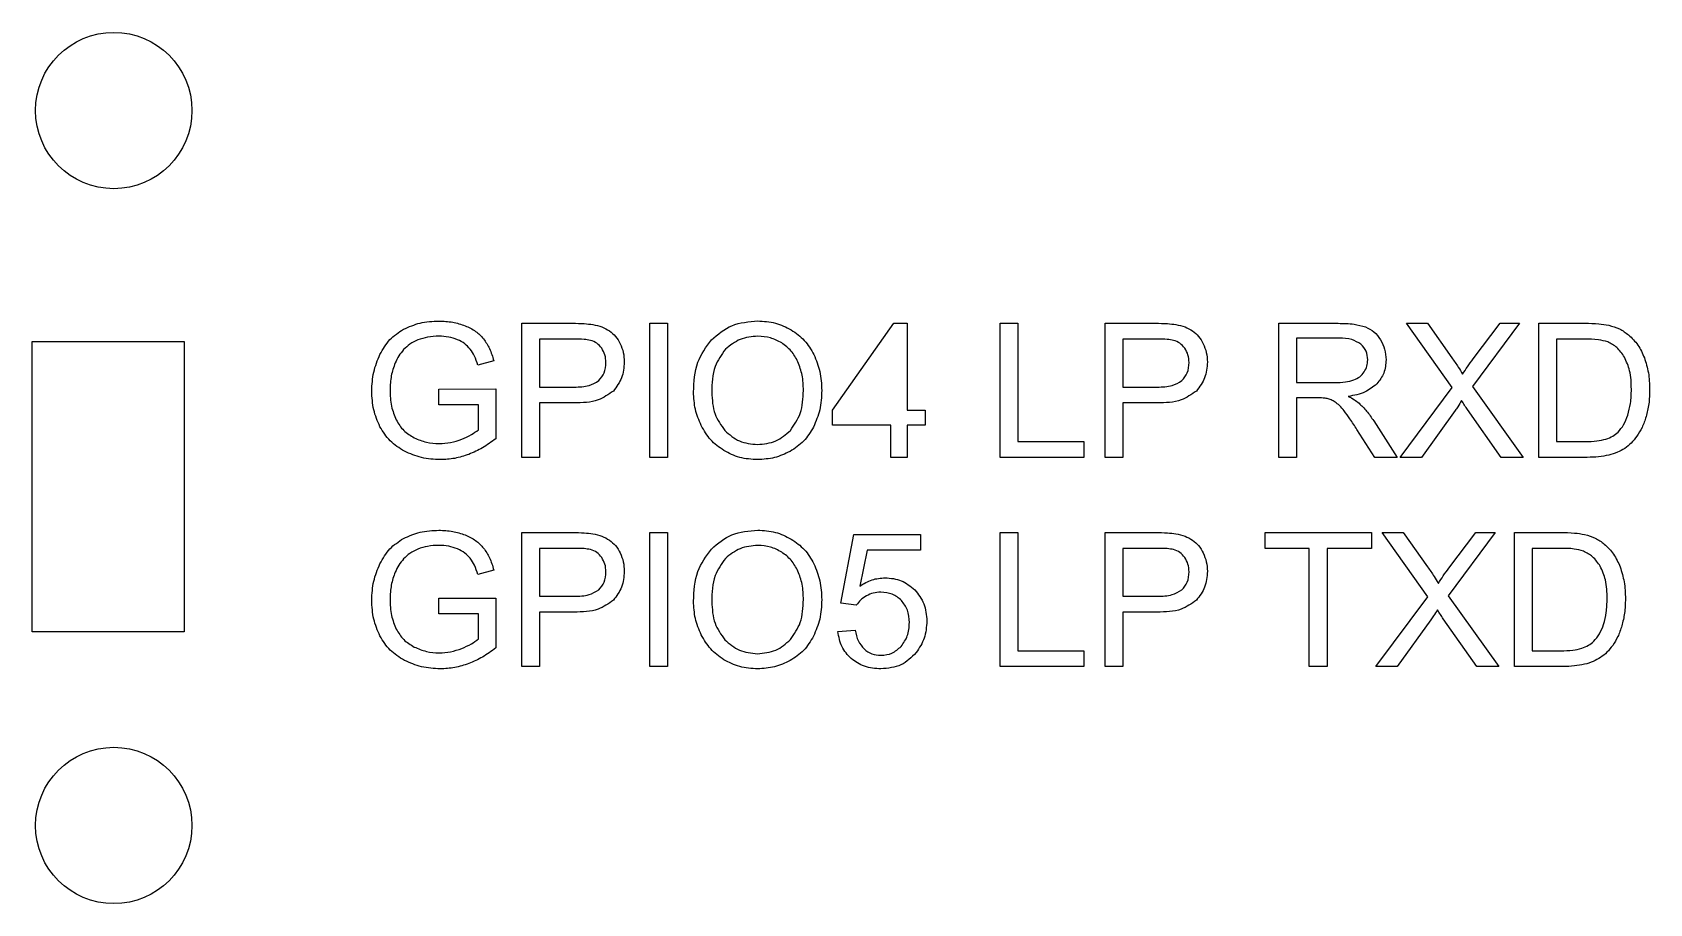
# Model space of a CAD drawing. Header units: millimetres. Extents: x -15 to 165, y 0 to 100.
# Drawn here: x 34.41 to 70.59, y 30.35 to 49.85 of the extents above; entities that cross this region are included whole.
import ezdxf

# ---------------------------------------------------------------- set-up
doc = ezdxf.new("R2010")
doc.units = ezdxf.units.MM
doc.layers.get('0').update_dxf_attribs({"linetype": 'CONTINUOUS'})

msp = doc.modelspace()

# ---------------------------------------------------------------- linework, layer by layer
for p, q in [((45.36, 40.341), (45.36, 43.341)), ((45.36, 43.341), (46.492, 43.341)), ((58.406, 40.341), (58.406, 43.341)), ((58.406, 43.341), (59.538, 43.341)), ((62.296, 40.341), (62.296, 43.341)), ((62.296, 43.341), (63.626, 43.341)), ((66.172, 41.905), (65.149, 43.341)), ((65.149, 43.341), (65.621, 43.341)), ((65.621, 43.341), (66.166, 42.572)), ((67.68, 43.341), (66.626, 41.927)), ((66.645, 42.545), (67.248, 43.341)), ((67.248, 43.341), (67.68, 43.341)), ((68.112, 40.341), (68.112, 43.341)), ((68.112, 43.341), (69.145, 43.341)), ((46.525, 42.987), (45.757, 42.987)), ((45.757, 42.987), (45.757, 41.915)), ((59.57, 42.987), (58.803, 42.987)), ((58.803, 42.987), (58.803, 41.915)), ((63.643, 43.01), (62.693, 43.01)), ((62.693, 43.01), (62.693, 42.017)), ((69.139, 42.987), (68.509, 42.987)), ((68.509, 42.987), (68.509, 40.695)), ((44.73, 42.502), (44.372, 42.404)), ((62.693, 42.017), (63.546, 42.017)), ((43.504, 41.87), (44.775, 41.872)), ((43.504, 41.518), (43.504, 41.87)), ((44.775, 41.872), (44.775, 40.759)), ((45.757, 41.915), (46.533, 41.915)), ((58.803, 41.915), (59.578, 41.915)), ((62.693, 41.673), (62.693, 40.341)), ((63.153, 41.673), (62.693, 41.673)), ((65.012, 40.341), (66.172, 41.905)), ((66.626, 41.927), (67.762, 40.341)), ((44.386, 41.518), (43.504, 41.518)), ((44.386, 40.959), (44.386, 41.518)), ((45.757, 41.561), (45.757, 40.341)), ((46.527, 41.561), (45.757, 41.561)), ((58.803, 41.561), (58.803, 40.341)), ((59.572, 41.561), (58.803, 41.561)), ((66.241, 41.387), (65.488, 40.341)), ((67.271, 40.341), (66.516, 41.411)), ((64.441, 40.341), (64.044, 40.965)), ((64.418, 41.158), (64.94, 40.341)), ((68.509, 40.695), (69.149, 40.695)), ((45.757, 40.341), (45.36, 40.341)), ((58.803, 40.341), (58.406, 40.341)), ((62.693, 40.341), (62.296, 40.341)), ((64.94, 40.341), (64.441, 40.341)), ((65.488, 40.341), (65.012, 40.341)), ((67.762, 40.341), (67.271, 40.341)), ((69.194, 40.341), (68.112, 40.341)), ((45.36, 35.659), (45.36, 38.659)), ((45.36, 38.659), (46.492, 38.659)), ((52.496, 37.077), (52.786, 38.618)), ((52.786, 38.618), (54.278, 38.618)), ((54.278, 38.618), (54.278, 38.266)), ((58.406, 35.659), (58.406, 38.659)), ((58.406, 38.659), (59.538, 38.659)), ((65.63, 37.222), (64.606, 38.659)), ((64.606, 38.659), (65.079, 38.659)), ((65.079, 38.659), (65.623, 37.889)), ((67.138, 38.659), (66.084, 37.245)), ((66.102, 37.863), (66.706, 38.659)), ((66.706, 38.659), (67.138, 38.659)), ((67.57, 35.659), (67.57, 38.659)), ((67.57, 38.659), (68.603, 38.659)), ((46.525, 38.305), (45.757, 38.305)), ((45.757, 38.305), (45.757, 37.233)), ((53.081, 38.266), (52.92, 37.46)), ((54.278, 38.266), (53.081, 38.266)), ((59.57, 38.305), (58.803, 38.305)), ((58.803, 38.305), (58.803, 37.233)), ((68.597, 38.305), (67.967, 38.305)), ((67.967, 38.305), (67.967, 36.013)), ((44.73, 37.82), (44.372, 37.722)), ((43.504, 37.188), (44.775, 37.19)), ((43.504, 36.836), (43.504, 37.188)), ((44.775, 37.19), (44.775, 36.076)), ((45.757, 37.233), (46.533, 37.233)), ((52.842, 37.032), (52.496, 37.077)), ((58.803, 37.233), (59.578, 37.233)), ((64.469, 35.659), (65.63, 37.222)), ((66.084, 37.245), (67.22, 35.659)), ((44.386, 36.836), (43.504, 36.836)), ((44.386, 36.277), (44.386, 36.836)), ((45.757, 36.879), (45.757, 35.659)), ((46.527, 36.879), (45.757, 36.879)), ((58.803, 36.879), (58.803, 35.659)), ((59.572, 36.879), (58.803, 36.879)), ((65.699, 36.705), (64.946, 35.659)), ((66.729, 35.659), (65.973, 36.729)), ((52.43, 36.445), (52.817, 36.477)), ((67.967, 36.013), (68.607, 36.013)), ((45.757, 35.659), (45.36, 35.659)), ((58.803, 35.659), (58.406, 35.659)), ((64.946, 35.659), (64.469, 35.659)), ((67.22, 35.659), (66.729, 35.659)), ((68.652, 35.659), (67.57, 35.659))]:
    msp.add_line(p, q)
for points in [[(48.62, 43.341), (48.62, 40.341), (48.223, 40.341), (48.223, 43.341)], [(53.98, 41.059), (53.98, 40.341), (53.611, 40.341), (53.611, 41.059), (52.31, 41.059), (52.31, 41.397), (53.679, 43.341), (53.98, 43.341), (53.98, 41.397), (54.385, 41.397), (54.385, 41.059)], [(57.933, 40.695), (57.933, 40.341), (56.059, 40.341), (56.059, 43.341), (56.456, 43.341), (56.456, 40.695)], [(34.406, 42.937), (37.806, 42.937), (37.806, 36.437), (34.406, 36.437)], [(48.62, 38.659), (48.62, 35.659), (48.223, 35.659), (48.223, 38.659)], [(57.933, 36.013), (57.933, 35.659), (56.059, 35.659), (56.059, 38.659), (56.456, 38.659), (56.456, 36.013)], [(63.374, 38.305), (63.374, 35.659), (62.977, 35.659), (62.977, 38.305), (61.989, 38.305), (61.989, 38.659), (64.367, 38.659), (64.367, 38.305)]]:
    msp.add_lwpolyline(points, close=True)
for centre in [(36.228, 48.103), (36.228, 32.103)]:
    msp.add_circle(centre, 1.75)
for points, knots in [([(42.183, 42.644), (42.25, 42.762), (42.38, 42.993), (42.602, 43.137), (42.71, 43.208)], [0, 0, 0, 0, 0.0399076, 0.07818247, 0.07818247, 0.07818247, 0.07818247]), ([(42.71, 43.208), (42.832, 43.262), (43.084, 43.373), (43.359, 43.386), (43.502, 43.392)], [0, 0, 0, 0, 0.03948347, 0.08194055, 0.08194055, 0.08194055, 0.08194055]), ([(43.502, 43.392), (43.606, 43.388), (43.807, 43.381), (43.998, 43.318), (44.09, 43.287)], [0, 0, 0, 0, 0.03108899, 0.06004508, 0.06004508, 0.06004508, 0.06004508]), ([(44.09, 43.287), (44.172, 43.25), (44.329, 43.179), (44.446, 43.053), (44.503, 42.993)], [0, 0, 0, 0, 0.02663176, 0.05106083, 0.05106083, 0.05106083, 0.05106083]), ([(46.492, 43.341), (46.58, 43.341), (46.733, 43.34), (46.884, 43.321), (46.948, 43.312)], [0, 0, 0, 0, 0.02635692, 0.04576344, 0.04576344, 0.04576344, 0.04576344]), ([(46.948, 43.312), (47.017, 43.298), (47.149, 43.272), (47.264, 43.204), (47.319, 43.172)], [0, 0, 0, 0, 0.02100218, 0.03984525, 0.03984525, 0.03984525, 0.03984525]), ([(47.319, 43.172), (47.366, 43.133), (47.466, 43.053), (47.527, 42.941), (47.559, 42.883)], [0, 0, 0, 0, 0.01832049, 0.03795501, 0.03795501, 0.03795501, 0.03795501]), ([(49.6, 42.972), (49.746, 43.095), (50.045, 43.347), (50.436, 43.378), (50.636, 43.394)], [0, 0, 0, 0, 0.0558129, 0.1143793, 0.1143793, 0.1143793, 0.1143793]), ([(50.636, 43.394), (50.77, 43.387), (51.033, 43.372), (51.269, 43.254), (51.385, 43.196)], [0, 0, 0, 0, 0.03980583, 0.07821113, 0.07821113, 0.07821113, 0.07821113]), ([(51.385, 43.196), (51.489, 43.123), (51.7, 42.976), (51.829, 42.754), (51.893, 42.642)], [0, 0, 0, 0, 0.03779624, 0.07598771, 0.07598771, 0.07598771, 0.07598771]), ([(59.538, 43.341), (59.625, 43.341), (59.778, 43.34), (59.93, 43.321), (59.994, 43.312)], [0, 0, 0, 0, 0.02635689, 0.04576344, 0.04576344, 0.04576344, 0.04576344]), ([(59.994, 43.312), (60.063, 43.298), (60.194, 43.272), (60.31, 43.204), (60.364, 43.172)], [0, 0, 0, 0, 0.02100224, 0.03984536, 0.03984536, 0.03984536, 0.03984536]), ([(60.364, 43.172), (60.412, 43.133), (60.511, 43.053), (60.573, 42.941), (60.605, 42.883)], [0, 0, 0, 0, 0.01832044, 0.03795496, 0.03795496, 0.03795496, 0.03795496]), ([(63.626, 43.341), (63.745, 43.34), (63.952, 43.339), (64.151, 43.284), (64.236, 43.26)], [0, 0, 0, 0, 0.03535781, 0.06174609, 0.06174609, 0.06174609, 0.06174609]), ([(64.236, 43.26), (64.302, 43.228), (64.438, 43.161), (64.525, 43.038), (64.57, 42.975)], [0, 0, 0, 0, 0.02185118, 0.04452854, 0.04452854, 0.04452854, 0.04452854]), ([(69.145, 43.341), (69.248, 43.341), (69.428, 43.34), (69.604, 43.311), (69.679, 43.298)], [0, 0, 0, 0, 0.03086768, 0.05365829, 0.05365829, 0.05365829, 0.05365829]), ([(69.679, 43.298), (69.761, 43.275), (69.921, 43.23), (70.054, 43.131), (70.119, 43.083)], [0, 0, 0, 0, 0.02530518, 0.04932821, 0.04932821, 0.04932821, 0.04932821]), ([(70.119, 43.083), (70.194, 43.011), (70.346, 42.863), (70.431, 42.669), (70.474, 42.571)], [0, 0, 0, 0, 0.03085706, 0.06288039, 0.06288039, 0.06288039, 0.06288039]), ([(42.713, 42.752), (42.675, 42.706), (42.599, 42.615), (42.549, 42.508), (42.524, 42.455)], [0, 0, 0, 0, 0.01782979, 0.03532393, 0.03532393, 0.03532393, 0.03532393]), ([(43.033, 42.97), (42.971, 42.941), (42.853, 42.886), (42.758, 42.795), (42.713, 42.752)], [0, 0, 0, 0, 0.02033596, 0.03897818, 0.03897818, 0.03897818, 0.03897818]), ([(43.504, 43.053), (43.419, 43.05), (43.258, 43.045), (43.105, 42.994), (43.033, 42.97)], [0, 0, 0, 0, 0.02545962, 0.04802434, 0.04802434, 0.04802434, 0.04802434]), ([(43.917, 42.974), (43.853, 42.997), (43.719, 43.044), (43.577, 43.05), (43.504, 43.053)], [0, 0, 0, 0, 0.0205147, 0.04229562, 0.04229562, 0.04229562, 0.04229562]), ([(44.204, 42.764), (44.165, 42.806), (44.084, 42.895), (43.975, 42.947), (43.917, 42.974)], [0, 0, 0, 0, 0.01695031, 0.0358104, 0.0358104, 0.0358104, 0.0358104]), ([(44.372, 42.404), (44.35, 42.474), (44.31, 42.601), (44.237, 42.713), (44.204, 42.764)], [0, 0, 0, 0, 0.02181968, 0.03989402, 0.03989402, 0.03989402, 0.03989402]), ([(44.503, 42.993), (44.55, 42.923), (44.652, 42.771), (44.703, 42.596), (44.73, 42.502)], [0, 0, 0, 0, 0.0253653, 0.0544078, 0.0544078, 0.0544078, 0.0544078]), ([(46.895, 42.96), (46.847, 42.968), (46.725, 42.988), (46.601, 42.987), (46.525, 42.987)], [0, 0, 0, 0, 0.0144123, 0.03718806, 0.03718806, 0.03718806, 0.03718806]), ([(47.146, 42.783), (47.112, 42.824), (47.044, 42.906), (46.944, 42.942), (46.895, 42.96)], [0, 0, 0, 0, 0.01566408, 0.03116998, 0.03116998, 0.03116998, 0.03116998]), ([(47.241, 42.461), (47.237, 42.521), (47.231, 42.636), (47.173, 42.735), (47.146, 42.783)], [0, 0, 0, 0, 0.01763223, 0.03402664, 0.03402664, 0.03402664, 0.03402664]), ([(47.559, 42.883), (47.586, 42.818), (47.64, 42.687), (47.647, 42.546), (47.65, 42.473)], [0, 0, 0, 0, 0.02070204, 0.0422076, 0.0422076, 0.0422076, 0.0422076]), ([(49.199, 41.802), (49.211, 42.032), (49.232, 42.462), (49.483, 42.81), (49.6, 42.972)], [0, 0, 0, 0, 0.067335, 0.1260012, 0.1260012, 0.1260012, 0.1260012]), ([(49.912, 42.763), (49.824, 42.638), (49.621, 42.351), (49.613, 41.997), (49.608, 41.796)], [0, 0, 0, 0, 0.0448705, 0.1034062, 0.1034062, 0.1034062, 0.1034062]), ([(50.638, 43.053), (50.502, 43.041), (50.231, 43.017), (50.019, 42.847), (49.912, 42.763)], [0, 0, 0, 0, 0.03987643, 0.07965785, 0.07965785, 0.07965785, 0.07965785]), ([(51.173, 42.902), (51.09, 42.946), (50.923, 43.035), (50.734, 43.047), (50.638, 43.053)], [0, 0, 0, 0, 0.02769953, 0.05616357, 0.05616357, 0.05616357, 0.05616357]), ([(51.535, 42.479), (51.49, 42.564), (51.401, 42.732), (51.248, 42.846), (51.173, 42.902)], [0, 0, 0, 0, 0.0286439, 0.05635601, 0.05635601, 0.05635601, 0.05635601]), ([(59.941, 42.96), (59.893, 42.968), (59.771, 42.988), (59.646, 42.987), (59.57, 42.987)], [0, 0, 0, 0, 0.0144123, 0.037188, 0.037188, 0.037188, 0.037188]), ([(60.191, 42.783), (60.157, 42.824), (60.089, 42.906), (59.99, 42.942), (59.941, 42.96)], [0, 0, 0, 0, 0.01566412, 0.03116991, 0.03116991, 0.03116991, 0.03116991]), ([(60.286, 42.461), (60.283, 42.521), (60.277, 42.636), (60.219, 42.735), (60.191, 42.783)], [0, 0, 0, 0, 0.01763223, 0.03402669, 0.03402669, 0.03402669, 0.03402669]), ([(60.605, 42.883), (60.631, 42.818), (60.685, 42.687), (60.692, 42.546), (60.696, 42.473)], [0, 0, 0, 0, 0.02070202, 0.04220759, 0.04220759, 0.04220759, 0.04220759]), ([(64.131, 42.872), (64.066, 42.912), (63.917, 43.004), (63.742, 43.007), (63.643, 43.01)], [0, 0, 0, 0, 0.0224234, 0.05150575, 0.05150575, 0.05150575, 0.05150575]), ([(64.285, 42.523), (64.279, 42.59), (64.267, 42.724), (64.176, 42.823), (64.131, 42.872)], [0, 0, 0, 0, 0.01977049, 0.03920624, 0.03920624, 0.03920624, 0.03920624]), ([(64.57, 42.975), (64.606, 42.904), (64.679, 42.762), (64.689, 42.603), (64.694, 42.523)], [0, 0, 0, 0, 0.023485, 0.04737658, 0.04737658, 0.04737658, 0.04737658]), ([(69.653, 42.926), (69.584, 42.943), (69.416, 42.987), (69.242, 42.987), (69.139, 42.987)], [0, 0, 0, 0, 0.02132505, 0.05190572, 0.05190572, 0.05190572, 0.05190572]), ([(70.028, 42.587), (69.977, 42.663), (69.879, 42.807), (69.725, 42.888), (69.653, 42.926)], [0, 0, 0, 0, 0.02716992, 0.05126656, 0.05126656, 0.05126656, 0.05126656]), ([(42, 41.827), (42.007, 41.97), (42.022, 42.253), (42.13, 42.515), (42.183, 42.644)], [0, 0, 0, 0, 0.04258148, 0.0843248, 0.0843248, 0.0843248, 0.0843248]), ([(42.524, 42.455), (42.49, 42.359), (42.422, 42.164), (42.414, 41.957), (42.409, 41.851)], [0, 0, 0, 0, 0.03025403, 0.06174547, 0.06174547, 0.06174547, 0.06174547]), ([(47.079, 42.058), (47.126, 42.113), (47.226, 42.228), (47.236, 42.381), (47.241, 42.461)], [0, 0, 0, 0, 0.0210774, 0.04450168, 0.04450168, 0.04450168, 0.04450168]), ([(47.65, 42.473), (47.641, 42.352), (47.622, 42.112), (47.478, 41.92), (47.407, 41.826)], [0, 0, 0, 0, 0.03584647, 0.07049361, 0.07049361, 0.07049361, 0.07049361]), ([(51.659, 41.839), (51.655, 41.955), (51.647, 42.174), (51.571, 42.381), (51.535, 42.479)], [0, 0, 0, 0, 0.03444189, 0.06550897, 0.06550897, 0.06550897, 0.06550897]), ([(51.893, 42.642), (51.944, 42.518), (52.05, 42.26), (52.062, 41.981), (52.068, 41.837)], [0, 0, 0, 0, 0.04009204, 0.08295736, 0.08295736, 0.08295736, 0.08295736]), ([(60.125, 42.058), (60.172, 42.113), (60.271, 42.228), (60.281, 42.381), (60.286, 42.461)], [0, 0, 0, 0, 0.02107736, 0.04450166, 0.04450166, 0.04450166, 0.04450166]), ([(60.696, 42.473), (60.686, 42.352), (60.668, 42.112), (60.523, 41.92), (60.452, 41.826)], [0, 0, 0, 0, 0.03584647, 0.07049361, 0.07049361, 0.07049361, 0.07049361]), ([(64.205, 42.253), (64.229, 42.295), (64.275, 42.379), (64.282, 42.475), (64.285, 42.523)], [0, 0, 0, 0, 0.01423713, 0.02837083, 0.02837083, 0.02837083, 0.02837083]), ([(64.694, 42.523), (64.686, 42.421), (64.671, 42.221), (64.548, 42.062), (64.488, 41.984)], [0, 0, 0, 0, 0.02986713, 0.05877749, 0.05877749, 0.05877749, 0.05877749]), ([(66.166, 42.572), (66.215, 42.502), (66.3, 42.382), (66.376, 42.256), (66.407, 42.203)], [0, 0, 0, 0, 0.02568451, 0.04405789, 0.04405789, 0.04405789, 0.04405789]), ([(66.407, 42.203), (66.443, 42.26), (66.518, 42.377), (66.601, 42.487), (66.645, 42.545)], [0, 0, 0, 0, 0.01999321, 0.04162481, 0.04162481, 0.04162481, 0.04162481]), ([(70.183, 41.864), (70.18, 42.005), (70.175, 42.257), (70.073, 42.486), (70.028, 42.587)], [0, 0, 0, 0, 0.04179722, 0.07463127, 0.07463127, 0.07463127, 0.07463127]), ([(70.474, 42.571), (70.509, 42.46), (70.581, 42.228), (70.588, 41.985), (70.592, 41.857)], [0, 0, 0, 0, 0.03457795, 0.07257568, 0.07257568, 0.07257568, 0.07257568]), ([(46.533, 41.915), (46.646, 41.916), (46.841, 41.918), (47.008, 42.016), (47.079, 42.058)], [0, 0, 0, 0, 0.03309004, 0.05734233, 0.05734233, 0.05734233, 0.05734233]), ([(59.578, 41.915), (59.691, 41.916), (59.887, 41.918), (60.054, 42.016), (60.125, 42.058)], [0, 0, 0, 0, 0.03309004, 0.05734233, 0.05734233, 0.05734233, 0.05734233]), ([(63.546, 42.017), (63.628, 42.018), (63.772, 42.02), (63.911, 42.057), (63.972, 42.073)], [0, 0, 0, 0, 0.02429057, 0.04308568, 0.04308568, 0.04308568, 0.04308568]), ([(64.488, 41.984), (64.403, 41.917), (64.216, 41.768), (63.979, 41.728), (63.849, 41.706)], [0, 0, 0, 0, 0.03181363, 0.07065403, 0.07065403, 0.07065403, 0.07065403]), ([(63.972, 42.073), (64.02, 42.094), (64.112, 42.135), (64.175, 42.215), (64.205, 42.253)], [0, 0, 0, 0, 0.01536028, 0.02987958, 0.02987958, 0.02987958, 0.02987958]), ([(42.184, 41.027), (42.13, 41.151), (42.02, 41.407), (42.007, 41.684), (42, 41.827)], [0, 0, 0, 0, 0.04034742, 0.08270281, 0.08270281, 0.08270281, 0.08270281]), ([(42.409, 41.851), (42.413, 41.727), (42.42, 41.495), (42.507, 41.28), (42.547, 41.18)], [0, 0, 0, 0, 0.03699646, 0.06900579, 0.06900579, 0.06900579, 0.06900579]), ([(47.407, 41.826), (47.296, 41.749), (47.034, 41.567), (46.713, 41.563), (46.527, 41.561)], [0, 0, 0, 0, 0.0395341, 0.0937602, 0.0937602, 0.0937602, 0.0937602]), ([(49.371, 41.053), (49.321, 41.173), (49.221, 41.413), (49.206, 41.672), (49.199, 41.802)], [0, 0, 0, 0, 0.03863985, 0.07735114, 0.07735114, 0.07735114, 0.07735114]), ([(49.608, 41.796), (49.617, 41.629), (49.633, 41.315), (49.815, 41.061), (49.9, 40.942)], [0, 0, 0, 0, 0.04901891, 0.09196746, 0.09196746, 0.09196746, 0.09196746]), ([(51.369, 40.945), (51.454, 41.068), (51.638, 41.336), (51.651, 41.662), (51.659, 41.839)], [0, 0, 0, 0, 0.04386697, 0.09568819, 0.09568819, 0.09568819, 0.09568819]), ([(52.068, 41.837), (52.062, 41.691), (52.049, 41.408), (51.938, 41.147), (51.884, 41.02)], [0, 0, 0, 0, 0.0434744, 0.0843029, 0.0843029, 0.0843029, 0.0843029]), ([(60.452, 41.826), (60.342, 41.749), (60.08, 41.567), (59.758, 41.563), (59.572, 41.561)], [0, 0, 0, 0, 0.03953399, 0.09376025, 0.09376025, 0.09376025, 0.09376025]), ([(63.374, 41.659), (63.345, 41.663), (63.272, 41.673), (63.198, 41.673), (63.153, 41.673)], [0, 0, 0, 0, 0.00896643, 0.02217062, 0.02217062, 0.02217062, 0.02217062]), ([(63.556, 41.579), (63.526, 41.597), (63.469, 41.631), (63.405, 41.65), (63.374, 41.659)], [0, 0, 0, 0, 0.01020963, 0.01986006, 0.01986006, 0.01986006, 0.01986006]), ([(63.849, 41.706), (63.897, 41.683), (63.981, 41.641), (64.056, 41.582), (64.089, 41.557)], [0, 0, 0, 0, 0.01577262, 0.02828676, 0.02828676, 0.02828676, 0.02828676]), ([(70.104, 41.285), (70.127, 41.373), (70.177, 41.562), (70.181, 41.758), (70.183, 41.864)], [0, 0, 0, 0, 0.02702664, 0.05852585, 0.05852585, 0.05852585, 0.05852585]), ([(70.592, 41.857), (70.59, 41.749), (70.585, 41.545), (70.536, 41.346), (70.512, 41.252)], [0, 0, 0, 0, 0.03229226, 0.06125982, 0.06125982, 0.06125982, 0.06125982]), ([(63.757, 41.379), (63.723, 41.421), (63.664, 41.495), (63.588, 41.554), (63.556, 41.579)], [0, 0, 0, 0, 0.01618754, 0.02852173, 0.02852173, 0.02852173, 0.02852173]), ([(64.044, 40.965), (63.992, 41.045), (63.901, 41.186), (63.8, 41.321), (63.757, 41.379)], [0, 0, 0, 0, 0.02863375, 0.05030648, 0.05030648, 0.05030648, 0.05030648]), ([(64.089, 41.557), (64.147, 41.498), (64.27, 41.376), (64.367, 41.233), (64.418, 41.158)], [0, 0, 0, 0, 0.02468223, 0.0518503, 0.0518503, 0.0518503, 0.0518503]), ([(66.385, 41.612), (66.356, 41.566), (66.31, 41.49), (66.261, 41.416), (66.241, 41.387)], [0, 0, 0, 0, 0.01626886, 0.02668371, 0.02668371, 0.02668371, 0.02668371]), ([(66.516, 41.411), (66.494, 41.443), (66.449, 41.509), (66.407, 41.577), (66.385, 41.612)], [0, 0, 0, 0, 0.01157837, 0.02395389, 0.02395389, 0.02395389, 0.02395389]), ([(69.884, 40.906), (69.929, 40.959), (70.025, 41.072), (70.077, 41.212), (70.104, 41.285)], [0, 0, 0, 0, 0.02077625, 0.04417486, 0.04417486, 0.04417486, 0.04417486]), ([(42.73, 40.479), (42.617, 40.549), (42.392, 40.689), (42.253, 40.914), (42.184, 41.027)], [0, 0, 0, 0, 0.03924768, 0.07823213, 0.07823213, 0.07823213, 0.07823213]), ([(42.547, 41.18), (42.598, 41.096), (42.699, 40.929), (42.867, 40.829), (42.95, 40.779)], [0, 0, 0, 0, 0.02900763, 0.05756306, 0.05756306, 0.05756306, 0.05756306]), ([(44.014, 40.747), (44.087, 40.778), (44.22, 40.834), (44.335, 40.921), (44.386, 40.959)], [0, 0, 0, 0, 0.02390225, 0.04299088, 0.04299088, 0.04299088, 0.04299088]), ([(49.877, 40.495), (49.772, 40.569), (49.563, 40.718), (49.435, 40.941), (49.371, 41.053)], [0, 0, 0, 0, 0.03801195, 0.07613822, 0.07613822, 0.07613822, 0.07613822]), ([(49.9, 40.942), (50.004, 40.851), (50.214, 40.667), (50.492, 40.642), (50.632, 40.63)], [0, 0, 0, 0, 0.04035169, 0.08138837, 0.08138837, 0.08138837, 0.08138837]), ([(50.632, 40.63), (50.774, 40.642), (51.054, 40.667), (51.265, 40.853), (51.369, 40.945)], [0, 0, 0, 0, 0.04160374, 0.08213095, 0.08213095, 0.08213095, 0.08213095]), ([(51.884, 41.02), (51.817, 40.908), (51.685, 40.686), (51.469, 40.545), (51.362, 40.475)], [0, 0, 0, 0, 0.03868452, 0.07636522, 0.07636522, 0.07636522, 0.07636522]), ([(69.615, 40.75), (69.667, 40.77), (69.766, 40.806), (69.846, 40.874), (69.884, 40.906)], [0, 0, 0, 0, 0.01656285, 0.03129705, 0.03129705, 0.03129705, 0.03129705]), ([(70.512, 41.252), (70.485, 41.17), (70.435, 41.016), (70.348, 40.879), (70.308, 40.815)], [0, 0, 0, 0, 0.02578353, 0.04840911, 0.04840911, 0.04840911, 0.04840911]), ([(42.95, 40.779), (43.039, 40.741), (43.218, 40.664), (43.413, 40.653), (43.51, 40.648)], [0, 0, 0, 0, 0.0289352, 0.05797439, 0.05797439, 0.05797439, 0.05797439]), ([(43.51, 40.648), (43.596, 40.652), (43.769, 40.661), (43.932, 40.718), (44.014, 40.747)], [0, 0, 0, 0, 0.02559804, 0.05155196, 0.05155196, 0.05155196, 0.05155196]), ([(44.775, 40.759), (44.678, 40.686), (44.491, 40.546), (44.276, 40.453), (44.171, 40.408)], [0, 0, 0, 0, 0.0360725, 0.070042, 0.070042, 0.070042, 0.070042]), ([(69.149, 40.695), (69.238, 40.696), (69.395, 40.697), (69.548, 40.734), (69.615, 40.75)], [0, 0, 0, 0, 0.0265112, 0.04701443, 0.04701443, 0.04701443, 0.04701443]), ([(70.034, 40.543), (69.981, 40.511), (69.868, 40.445), (69.742, 40.41), (69.676, 40.392)], [0, 0, 0, 0, 0.01854982, 0.03899142, 0.03899142, 0.03899142, 0.03899142]), ([(70.308, 40.815), (70.266, 40.761), (70.187, 40.658), (70.084, 40.58), (70.034, 40.543)], [0, 0, 0, 0, 0.02023776, 0.03871635, 0.03871635, 0.03871635, 0.03871635]), ([(43.533, 40.29), (43.39, 40.297), (43.111, 40.311), (42.855, 40.424), (42.73, 40.479)], [0, 0, 0, 0, 0.04244573, 0.08314181, 0.08314181, 0.08314181, 0.08314181]), ([(44.171, 40.408), (44.067, 40.373), (43.86, 40.305), (43.641, 40.295), (43.533, 40.29)], [0, 0, 0, 0, 0.03272666, 0.06519307, 0.06519307, 0.06519307, 0.06519307]), ([(50.634, 40.29), (50.497, 40.298), (50.231, 40.313), (49.993, 40.435), (49.877, 40.495)], [0, 0, 0, 0, 0.04043411, 0.07920812, 0.07920812, 0.07920812, 0.07920812]), ([(51.362, 40.475), (51.247, 40.421), (51.016, 40.313), (50.762, 40.298), (50.634, 40.29)], [0, 0, 0, 0, 0.03774412, 0.07578279, 0.07578279, 0.07578279, 0.07578279]), ([(69.676, 40.392), (69.601, 40.377), (69.442, 40.346), (69.28, 40.343), (69.194, 40.341)], [0, 0, 0, 0, 0.02286034, 0.04854867, 0.04854867, 0.04854867, 0.04854867]), ([(42.183, 37.962), (42.25, 38.08), (42.38, 38.31), (42.602, 38.455), (42.71, 38.526)], [0, 0, 0, 0, 0.03990759, 0.07818246, 0.07818246, 0.07818246, 0.07818246]), ([(42.71, 38.526), (42.832, 38.58), (43.084, 38.691), (43.359, 38.704), (43.502, 38.71)], [0, 0, 0, 0, 0.03948346, 0.08194054, 0.08194054, 0.08194054, 0.08194054]), ([(43.504, 38.37), (43.419, 38.368), (43.258, 38.363), (43.105, 38.312), (43.033, 38.288)], [0, 0, 0, 0, 0.02545962, 0.04802433, 0.04802433, 0.04802433, 0.04802433]), ([(43.502, 38.71), (43.606, 38.706), (43.807, 38.699), (43.998, 38.635), (44.09, 38.605)], [0, 0, 0, 0, 0.03108899, 0.06004507, 0.06004507, 0.06004507, 0.06004507]), ([(43.917, 38.292), (43.853, 38.315), (43.719, 38.362), (43.577, 38.368), (43.504, 38.37)], [0, 0, 0, 0, 0.02051471, 0.04229563, 0.04229563, 0.04229563, 0.04229563]), ([(44.09, 38.605), (44.172, 38.568), (44.329, 38.496), (44.446, 38.371), (44.503, 38.311)], [0, 0, 0, 0, 0.02663179, 0.05106083, 0.05106083, 0.05106083, 0.05106083]), ([(46.492, 38.659), (46.58, 38.659), (46.733, 38.658), (46.884, 38.639), (46.948, 38.63)], [0, 0, 0, 0, 0.02635692, 0.04576345, 0.04576345, 0.04576345, 0.04576345]), ([(46.948, 38.63), (47.017, 38.616), (47.149, 38.59), (47.264, 38.522), (47.319, 38.49)], [0, 0, 0, 0, 0.02100218, 0.03984526, 0.03984526, 0.03984526, 0.03984526]), ([(47.319, 38.49), (47.366, 38.451), (47.466, 38.371), (47.527, 38.259), (47.559, 38.201)], [0, 0, 0, 0, 0.01832047, 0.03795499, 0.03795499, 0.03795499, 0.03795499]), ([(49.6, 38.29), (49.746, 38.413), (50.045, 38.665), (50.436, 38.696), (50.636, 38.712)], [0, 0, 0, 0, 0.0558129, 0.1143793, 0.1143793, 0.1143793, 0.1143793]), ([(50.638, 38.37), (50.502, 38.358), (50.231, 38.334), (50.019, 38.165), (49.912, 38.081)], [0, 0, 0, 0, 0.03987643, 0.07965785, 0.07965785, 0.07965785, 0.07965785]), ([(50.636, 38.712), (50.77, 38.704), (51.033, 38.689), (51.269, 38.572), (51.385, 38.514)], [0, 0, 0, 0, 0.03980583, 0.07821113, 0.07821113, 0.07821113, 0.07821113]), ([(51.173, 38.22), (51.09, 38.264), (50.923, 38.353), (50.734, 38.364), (50.638, 38.37)], [0, 0, 0, 0, 0.02769954, 0.05616358, 0.05616358, 0.05616358, 0.05616358]), ([(51.385, 38.514), (51.489, 38.441), (51.7, 38.294), (51.829, 38.072), (51.893, 37.96)], [0, 0, 0, 0, 0.03779628, 0.07598774, 0.07598774, 0.07598774, 0.07598774]), ([(59.538, 38.659), (59.625, 38.659), (59.778, 38.658), (59.93, 38.639), (59.994, 38.63)], [0, 0, 0, 0, 0.02635689, 0.04576345, 0.04576345, 0.04576345, 0.04576345]), ([(59.994, 38.63), (60.063, 38.616), (60.194, 38.59), (60.31, 38.522), (60.364, 38.49)], [0, 0, 0, 0, 0.02100224, 0.03984537, 0.03984537, 0.03984537, 0.03984537]), ([(60.364, 38.49), (60.412, 38.451), (60.511, 38.371), (60.573, 38.259), (60.605, 38.201)], [0, 0, 0, 0, 0.01832043, 0.03795494, 0.03795494, 0.03795494, 0.03795494]), ([(68.603, 38.659), (68.706, 38.659), (68.885, 38.658), (69.062, 38.628), (69.137, 38.616)], [0, 0, 0, 0, 0.03086792, 0.05365829, 0.05365829, 0.05365829, 0.05365829]), ([(69.137, 38.616), (69.219, 38.593), (69.379, 38.548), (69.512, 38.449), (69.577, 38.401)], [0, 0, 0, 0, 0.02530517, 0.04932818, 0.04932818, 0.04932818, 0.04932818]), ([(69.577, 38.401), (69.652, 38.329), (69.803, 38.181), (69.889, 37.987), (69.932, 37.888)], [0, 0, 0, 0, 0.03085706, 0.06288041, 0.06288041, 0.06288041, 0.06288041]), ([(42.713, 38.07), (42.675, 38.024), (42.599, 37.933), (42.549, 37.826), (42.524, 37.773)], [0, 0, 0, 0, 0.01782976, 0.03532392, 0.03532392, 0.03532392, 0.03532392]), ([(43.033, 38.288), (42.971, 38.259), (42.853, 38.204), (42.758, 38.113), (42.713, 38.07)], [0, 0, 0, 0, 0.02033599, 0.03897819, 0.03897819, 0.03897819, 0.03897819]), ([(44.204, 38.082), (44.165, 38.124), (44.084, 38.213), (43.975, 38.264), (43.917, 38.292)], [0, 0, 0, 0, 0.01695031, 0.03581042, 0.03581042, 0.03581042, 0.03581042]), ([(44.372, 37.722), (44.35, 37.791), (44.31, 37.919), (44.237, 38.031), (44.204, 38.082)], [0, 0, 0, 0, 0.02181967, 0.03989401, 0.03989401, 0.03989401, 0.03989401]), ([(44.503, 38.311), (44.55, 38.24), (44.652, 38.089), (44.703, 37.914), (44.73, 37.82)], [0, 0, 0, 0, 0.02536531, 0.05440778, 0.05440778, 0.05440778, 0.05440778]), ([(46.895, 38.278), (46.847, 38.286), (46.725, 38.306), (46.601, 38.305), (46.525, 38.305)], [0, 0, 0, 0, 0.0144123, 0.03718806, 0.03718806, 0.03718806, 0.03718806]), ([(47.146, 38.101), (47.112, 38.142), (47.044, 38.223), (46.944, 38.26), (46.895, 38.278)], [0, 0, 0, 0, 0.01566409, 0.03116999, 0.03116999, 0.03116999, 0.03116999]), ([(47.241, 37.779), (47.237, 37.839), (47.231, 37.954), (47.173, 38.053), (47.146, 38.101)], [0, 0, 0, 0, 0.01763218, 0.03402658, 0.03402658, 0.03402658, 0.03402658]), ([(47.559, 38.201), (47.586, 38.136), (47.64, 38.005), (47.647, 37.863), (47.65, 37.791)], [0, 0, 0, 0, 0.02070205, 0.0422076, 0.0422076, 0.0422076, 0.0422076]), ([(49.199, 37.12), (49.211, 37.35), (49.232, 37.78), (49.483, 38.128), (49.6, 38.29)], [0, 0, 0, 0, 0.0673351, 0.1260012, 0.1260012, 0.1260012, 0.1260012]), ([(49.912, 38.081), (49.824, 37.956), (49.621, 37.669), (49.613, 37.315), (49.608, 37.114)], [0, 0, 0, 0, 0.0448705, 0.1034062, 0.1034062, 0.1034062, 0.1034062]), ([(51.535, 37.796), (51.49, 37.882), (51.401, 38.05), (51.248, 38.164), (51.173, 38.22)], [0, 0, 0, 0, 0.02864391, 0.05635602, 0.05635602, 0.05635602, 0.05635602]), ([(59.941, 38.278), (59.893, 38.286), (59.771, 38.306), (59.646, 38.305), (59.57, 38.305)], [0, 0, 0, 0, 0.0144123, 0.037188, 0.037188, 0.037188, 0.037188]), ([(60.191, 38.101), (60.157, 38.142), (60.089, 38.223), (59.99, 38.26), (59.941, 38.278)], [0, 0, 0, 0, 0.01566413, 0.03116992, 0.03116992, 0.03116992, 0.03116992]), ([(60.286, 37.779), (60.283, 37.839), (60.277, 37.954), (60.219, 38.053), (60.191, 38.101)], [0, 0, 0, 0, 0.01763218, 0.03402664, 0.03402664, 0.03402664, 0.03402664]), ([(60.605, 38.201), (60.631, 38.136), (60.685, 38.005), (60.692, 37.863), (60.696, 37.791)], [0, 0, 0, 0, 0.02070203, 0.04220759, 0.04220759, 0.04220759, 0.04220759]), ([(69.111, 38.244), (69.041, 38.261), (68.873, 38.305), (68.699, 38.305), (68.597, 38.305)], [0, 0, 0, 0, 0.02132481, 0.05190573, 0.05190573, 0.05190573, 0.05190573]), ([(69.486, 37.905), (69.434, 37.981), (69.336, 38.125), (69.183, 38.206), (69.111, 38.244)], [0, 0, 0, 0, 0.02716976, 0.0512666, 0.0512666, 0.0512666, 0.0512666]), ([(42, 37.145), (42.007, 37.288), (42.022, 37.571), (42.13, 37.832), (42.183, 37.962)], [0, 0, 0, 0, 0.04258145, 0.0843248, 0.0843248, 0.0843248, 0.0843248]), ([(42.524, 37.773), (42.49, 37.677), (42.422, 37.482), (42.414, 37.275), (42.409, 37.169)], [0, 0, 0, 0, 0.03025402, 0.06174547, 0.06174547, 0.06174547, 0.06174547]), ([(47.079, 37.376), (47.126, 37.431), (47.226, 37.546), (47.236, 37.699), (47.241, 37.779)], [0, 0, 0, 0, 0.02107742, 0.04450173, 0.04450173, 0.04450173, 0.04450173]), ([(47.65, 37.791), (47.641, 37.669), (47.622, 37.43), (47.478, 37.238), (47.407, 37.144)], [0, 0, 0, 0, 0.03584647, 0.07049361, 0.07049361, 0.07049361, 0.07049361]), ([(51.659, 37.157), (51.655, 37.272), (51.647, 37.492), (51.571, 37.699), (51.535, 37.796)], [0, 0, 0, 0, 0.03444189, 0.06550897, 0.06550897, 0.06550897, 0.06550897]), ([(51.893, 37.96), (51.944, 37.835), (52.05, 37.577), (52.062, 37.299), (52.068, 37.155)], [0, 0, 0, 0, 0.04009206, 0.08295734, 0.08295734, 0.08295734, 0.08295734]), ([(52.92, 37.46), (53.009, 37.515), (53.184, 37.621), (53.387, 37.639), (53.486, 37.648)], [0, 0, 0, 0, 0.03107102, 0.06045794, 0.06045794, 0.06045794, 0.06045794]), ([(53.486, 37.648), (53.612, 37.637), (53.861, 37.615), (54.054, 37.455), (54.149, 37.376)], [0, 0, 0, 0, 0.03685458, 0.07320835, 0.07320835, 0.07320835, 0.07320835]), ([(60.125, 37.376), (60.172, 37.431), (60.271, 37.546), (60.281, 37.699), (60.286, 37.779)], [0, 0, 0, 0, 0.02107739, 0.04450172, 0.04450172, 0.04450172, 0.04450172]), ([(60.696, 37.791), (60.686, 37.669), (60.668, 37.43), (60.523, 37.238), (60.452, 37.144)], [0, 0, 0, 0, 0.03584647, 0.07049361, 0.07049361, 0.07049361, 0.07049361]), ([(65.623, 37.889), (65.673, 37.82), (65.758, 37.7), (65.833, 37.574), (65.865, 37.521)], [0, 0, 0, 0, 0.02568452, 0.04405792, 0.04405792, 0.04405792, 0.04405792]), ([(65.865, 37.521), (65.901, 37.577), (65.975, 37.694), (66.059, 37.805), (66.102, 37.863)], [0, 0, 0, 0, 0.01999333, 0.0416248, 0.0416248, 0.0416248, 0.0416248]), ([(69.641, 37.181), (69.638, 37.323), (69.633, 37.574), (69.531, 37.804), (69.486, 37.905)], [0, 0, 0, 0, 0.04179721, 0.07463127, 0.07463127, 0.07463127, 0.07463127]), ([(69.932, 37.888), (69.966, 37.778), (70.038, 37.546), (70.046, 37.303), (70.05, 37.175)], [0, 0, 0, 0, 0.03457798, 0.07257571, 0.07257571, 0.07257571, 0.07257571]), ([(46.533, 37.233), (46.646, 37.234), (46.841, 37.236), (47.008, 37.334), (47.079, 37.376)], [0, 0, 0, 0, 0.03309004, 0.05734232, 0.05734232, 0.05734232, 0.05734232]), ([(53.388, 37.323), (53.331, 37.32), (53.218, 37.314), (53.117, 37.265), (53.067, 37.242)], [0, 0, 0, 0, 0.01705395, 0.03341314, 0.03341314, 0.03341314, 0.03341314]), ([(53.852, 37.141), (53.787, 37.194), (53.652, 37.304), (53.478, 37.316), (53.388, 37.323)], [0, 0, 0, 0, 0.02458274, 0.05089201, 0.05089201, 0.05089201, 0.05089201]), ([(54.149, 37.376), (54.228, 37.277), (54.391, 37.072), (54.41, 36.811), (54.42, 36.676)], [0, 0, 0, 0, 0.03712084, 0.07658423, 0.07658423, 0.07658423, 0.07658423]), ([(59.578, 37.233), (59.691, 37.234), (59.887, 37.236), (60.054, 37.334), (60.125, 37.376)], [0, 0, 0, 0, 0.03309004, 0.05734232, 0.05734232, 0.05734232, 0.05734232]), ([(42.184, 36.344), (42.13, 36.469), (42.02, 36.724), (42.007, 37.002), (42, 37.145)], [0, 0, 0, 0, 0.04034748, 0.08270285, 0.08270285, 0.08270285, 0.08270285]), ([(42.409, 37.169), (42.413, 37.045), (42.42, 36.813), (42.507, 36.598), (42.547, 36.498)], [0, 0, 0, 0, 0.03699641, 0.0690058, 0.0690058, 0.0690058, 0.0690058]), ([(47.407, 37.144), (47.296, 37.067), (47.034, 36.885), (46.713, 36.881), (46.527, 36.879)], [0, 0, 0, 0, 0.0395341, 0.09376021, 0.09376021, 0.09376021, 0.09376021]), ([(49.371, 36.371), (49.321, 36.491), (49.221, 36.731), (49.206, 36.99), (49.199, 37.12)], [0, 0, 0, 0, 0.03863979, 0.07735112, 0.07735112, 0.07735112, 0.07735112]), ([(49.608, 37.114), (49.617, 36.947), (49.633, 36.633), (49.815, 36.378), (49.9, 36.26)], [0, 0, 0, 0, 0.04901886, 0.09196746, 0.09196746, 0.09196746, 0.09196746]), ([(51.369, 36.263), (51.454, 36.386), (51.638, 36.654), (51.651, 36.98), (51.659, 37.157)], [0, 0, 0, 0, 0.04386696, 0.09568818, 0.09568818, 0.09568818, 0.09568818]), ([(52.068, 37.155), (52.062, 37.009), (52.049, 36.725), (51.938, 36.465), (51.884, 36.338)], [0, 0, 0, 0, 0.04347439, 0.08430287, 0.08430287, 0.08430287, 0.08430287]), ([(53.067, 37.242), (53.022, 37.213), (52.934, 37.157), (52.872, 37.073), (52.842, 37.032)], [0, 0, 0, 0, 0.01580515, 0.03100848, 0.03100848, 0.03100848, 0.03100848]), ([(54.029, 36.643), (54.023, 36.741), (54.013, 36.924), (53.903, 37.071), (53.852, 37.141)], [0, 0, 0, 0, 0.02853419, 0.05383528, 0.05383528, 0.05383528, 0.05383528]), ([(60.452, 37.144), (60.342, 37.067), (60.08, 36.885), (59.758, 36.881), (59.572, 36.879)], [0, 0, 0, 0, 0.039534, 0.09376026, 0.09376026, 0.09376026, 0.09376026]), ([(65.842, 36.93), (65.814, 36.883), (65.768, 36.808), (65.718, 36.734), (65.699, 36.705)], [0, 0, 0, 0, 0.01626883, 0.02668371, 0.02668371, 0.02668371, 0.02668371]), ([(65.973, 36.729), (65.952, 36.761), (65.907, 36.827), (65.864, 36.895), (65.842, 36.93)], [0, 0, 0, 0, 0.01157835, 0.02395389, 0.02395389, 0.02395389, 0.02395389]), ([(69.562, 36.603), (69.585, 36.691), (69.634, 36.88), (69.638, 37.076), (69.641, 37.181)], [0, 0, 0, 0, 0.02702665, 0.05852587, 0.05852587, 0.05852587, 0.05852587]), ([(70.05, 37.175), (70.047, 37.067), (70.042, 36.862), (69.993, 36.664), (69.97, 36.57)], [0, 0, 0, 0, 0.0322922, 0.06125981, 0.06125981, 0.06125981, 0.06125981]), ([(53.844, 36.111), (53.898, 36.186), (54.012, 36.345), (54.023, 36.54), (54.029, 36.643)], [0, 0, 0, 0, 0.02711153, 0.05734147, 0.05734147, 0.05734147, 0.05734147]), ([(54.42, 36.676), (54.41, 36.546), (54.392, 36.29), (54.251, 36.077), (54.182, 35.972)], [0, 0, 0, 0, 0.03842155, 0.07542164, 0.07542164, 0.07542164, 0.07542164]), ([(69.342, 36.224), (69.387, 36.277), (69.483, 36.39), (69.534, 36.53), (69.562, 36.603)], [0, 0, 0, 0, 0.02077622, 0.04417483, 0.04417483, 0.04417483, 0.04417483]), ([(69.97, 36.57), (69.943, 36.488), (69.892, 36.334), (69.806, 36.197), (69.765, 36.133)], [0, 0, 0, 0, 0.02578344, 0.04840909, 0.04840909, 0.04840909, 0.04840909]), ([(42.73, 35.797), (42.617, 35.867), (42.392, 36.006), (42.253, 36.232), (42.184, 36.344)], [0, 0, 0, 0, 0.03924768, 0.07823213, 0.07823213, 0.07823213, 0.07823213]), ([(42.547, 36.498), (42.598, 36.414), (42.699, 36.247), (42.867, 36.147), (42.95, 36.097)], [0, 0, 0, 0, 0.02900768, 0.05756309, 0.05756309, 0.05756309, 0.05756309]), ([(44.014, 36.065), (44.087, 36.096), (44.22, 36.152), (44.335, 36.239), (44.386, 36.277)], [0, 0, 0, 0, 0.02390226, 0.04299089, 0.04299089, 0.04299089, 0.04299089]), ([(49.877, 35.812), (49.772, 35.887), (49.563, 36.036), (49.435, 36.259), (49.371, 36.371)], [0, 0, 0, 0, 0.03801193, 0.07613822, 0.07613822, 0.07613822, 0.07613822]), ([(49.9, 36.26), (50.004, 36.169), (50.214, 35.985), (50.492, 35.96), (50.632, 35.947)], [0, 0, 0, 0, 0.04035167, 0.08138836, 0.08138836, 0.08138836, 0.08138836]), ([(50.632, 35.947), (50.774, 35.96), (51.054, 35.984), (51.265, 36.171), (51.369, 36.263)], [0, 0, 0, 0, 0.04160374, 0.08213094, 0.08213094, 0.08213094, 0.08213094]), ([(51.884, 36.338), (51.817, 36.226), (51.685, 36.004), (51.469, 35.863), (51.362, 35.793)], [0, 0, 0, 0, 0.03868449, 0.07636524, 0.07636524, 0.07636524, 0.07636524]), ([(52.726, 35.837), (52.649, 35.921), (52.49, 36.094), (52.451, 36.326), (52.43, 36.445)], [0, 0, 0, 0, 0.03352606, 0.0688769, 0.0688769, 0.0688769, 0.0688769]), ([(52.817, 36.477), (52.834, 36.392), (52.865, 36.233), (52.969, 36.109), (53.017, 36.053)], [0, 0, 0, 0, 0.02574462, 0.04761874, 0.04761874, 0.04761874, 0.04761874]), ([(69.073, 36.068), (69.125, 36.087), (69.224, 36.124), (69.304, 36.192), (69.342, 36.224)], [0, 0, 0, 0, 0.01656285, 0.03129705, 0.03129705, 0.03129705, 0.03129705]), ([(42.95, 36.097), (43.039, 36.059), (43.218, 35.982), (43.413, 35.971), (43.51, 35.966)], [0, 0, 0, 0, 0.02893518, 0.05797437, 0.05797437, 0.05797437, 0.05797437]), ([(43.51, 35.966), (43.596, 35.97), (43.769, 35.979), (43.932, 36.036), (44.014, 36.065)], [0, 0, 0, 0, 0.02559804, 0.05155196, 0.05155196, 0.05155196, 0.05155196]), ([(44.775, 36.076), (44.678, 36.004), (44.491, 35.864), (44.276, 35.771), (44.171, 35.725)], [0, 0, 0, 0, 0.03607249, 0.07004199, 0.07004199, 0.07004199, 0.07004199]), ([(53.394, 35.608), (53.266, 35.615), (53.022, 35.63), (52.822, 35.77), (52.726, 35.837)], [0, 0, 0, 0, 0.03760663, 0.07187655, 0.07187655, 0.07187655, 0.07187655]), ([(53.017, 36.053), (53.072, 36.011), (53.184, 35.927), (53.324, 35.916), (53.394, 35.911)], [0, 0, 0, 0, 0.02029553, 0.04109121, 0.04109121, 0.04109121, 0.04109121]), ([(53.394, 35.911), (53.48, 35.919), (53.652, 35.936), (53.78, 36.053), (53.844, 36.111)], [0, 0, 0, 0, 0.02506322, 0.05046003, 0.05046003, 0.05046003, 0.05046003]), ([(54.182, 35.972), (54.075, 35.866), (53.858, 35.649), (53.551, 35.622), (53.394, 35.608)], [0, 0, 0, 0, 0.04371212, 0.08929339, 0.08929339, 0.08929339, 0.08929339]), ([(68.607, 36.013), (68.696, 36.014), (68.853, 36.015), (69.006, 36.052), (69.073, 36.068)], [0, 0, 0, 0, 0.0265112, 0.04701443, 0.04701443, 0.04701443, 0.04701443]), ([(69.492, 35.861), (69.439, 35.829), (69.326, 35.763), (69.2, 35.728), (69.134, 35.71)], [0, 0, 0, 0, 0.01854979, 0.03899139, 0.03899139, 0.03899139, 0.03899139]), ([(69.765, 36.133), (69.724, 36.079), (69.645, 35.976), (69.541, 35.898), (69.492, 35.861)], [0, 0, 0, 0, 0.0202378, 0.0387164, 0.0387164, 0.0387164, 0.0387164]), ([(43.533, 35.608), (43.39, 35.615), (43.111, 35.629), (42.855, 35.742), (42.73, 35.797)], [0, 0, 0, 0, 0.04244573, 0.08314181, 0.08314181, 0.08314181, 0.08314181]), ([(44.171, 35.725), (44.067, 35.691), (43.86, 35.623), (43.641, 35.613), (43.533, 35.608)], [0, 0, 0, 0, 0.03272667, 0.06519308, 0.06519308, 0.06519308, 0.06519308]), ([(50.634, 35.608), (50.497, 35.616), (50.231, 35.631), (49.993, 35.753), (49.877, 35.812)], [0, 0, 0, 0, 0.04043412, 0.07920812, 0.07920812, 0.07920812, 0.07920812]), ([(51.362, 35.793), (51.247, 35.739), (51.016, 35.631), (50.762, 35.615), (50.634, 35.608)], [0, 0, 0, 0, 0.03774412, 0.07578279, 0.07578279, 0.07578279, 0.07578279]), ([(69.134, 35.71), (69.059, 35.695), (68.9, 35.664), (68.738, 35.661), (68.652, 35.659)], [0, 0, 0, 0, 0.02286011, 0.04854867, 0.04854867, 0.04854867, 0.04854867])]:
    msp.add_open_spline(points, degree=3, knots=knots)

doc.saveas('drawing.dxf')
